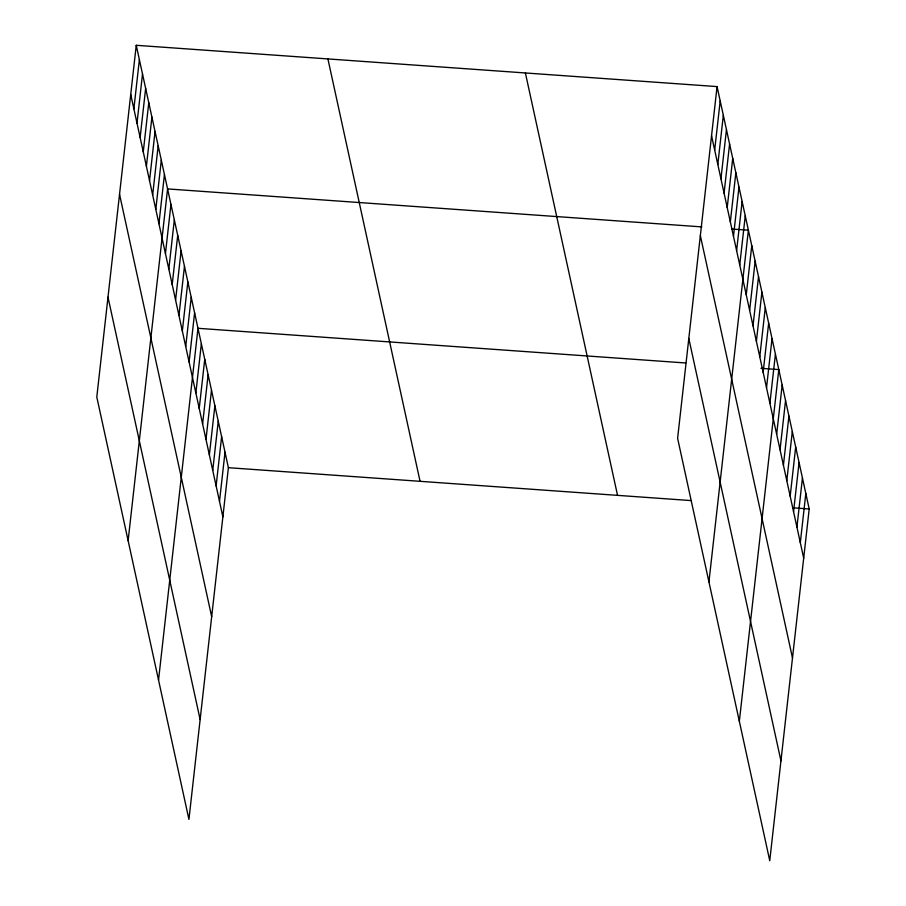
<?xml version="1.0" encoding="UTF-8"?>
<svg xmlns="http://www.w3.org/2000/svg" width="906" height="906" viewBox="0 0 906 906"><rect width="100%" height="100%" fill="white"/><g stroke="black" fill="none" stroke-linecap="round" stroke-linejoin="round"><path stroke-width="1.36" d="M136.251 45.3L96.795 397.021L188.935 819.409L228.391 467.689L136.251 45.3L717.065 86.591L809.205 508.979L769.749 860.7L677.609 438.311L717.065 86.591M133.873 108.822L139.377 59.66M136.999 123.182L142.514 74.02M140.136 137.542L145.651 88.38M143.261 151.902L148.777 102.74M146.398 166.262L151.914 117.112M149.535 180.634L155.051 131.472M152.661 194.994L158.176 145.832M155.798 209.354L161.313 160.192M158.935 223.714L164.439 174.552M128.131 540.633L167.576 188.912L701.844 226.896M165.447 253.555L170.951 204.405M168.822 269.048L174.337 219.886M172.197 284.541L177.712 235.379M175.583 300.022L181.087 250.86M178.958 315.515L184.473 266.353M182.333 330.996L187.848 281.834M185.719 346.488L191.223 297.327M189.094 361.97L194.609 312.819M158.539 680.021L197.984 328.3L685.695 362.978M195.855 392.955L201.359 343.793M199.229 408.436L204.745 359.274M202.604 423.929L208.12 374.767M205.99 439.41L211.494 390.248M209.365 454.903L214.881 405.741M212.74 470.384L218.255 421.222M216.126 485.876L221.63 436.715M219.501 501.358L225.016 452.207M714.675 150.113L720.191 100.951M717.812 164.473L723.328 115.311M720.95 178.833L726.453 129.671M724.075 193.193L729.59 144.031M727.212 207.553L732.728 158.391M730.338 221.913L735.853 172.752M733.475 236.273L738.99 187.112M736.612 250.634L742.127 201.483M739.738 265.005L745.253 215.843M708.934 581.924L748.39 230.203L731.957 229.037M746.25 294.846L751.765 245.685M749.636 310.339L755.151 261.177M753.011 325.82L758.526 276.658M756.385 341.313L761.901 292.151M759.772 356.805L765.287 307.644M763.146 372.287L768.662 323.125M766.521 387.779L772.037 338.618M769.907 403.261L775.423 354.099M739.341 721.312L778.798 369.591L760.995 368.323M776.657 434.234L782.172 385.073M780.043 449.727L785.559 400.565M783.418 465.208L788.933 416.058M786.793 480.701L792.308 431.539M790.179 496.194L795.683 447.032M793.554 511.675L799.069 462.513M796.929 527.167L802.444 478.006M800.315 542.649L805.819 493.487M228.391 467.689L691.459 500.61M792.773 507.813L809.205 508.979M711.55 135.753L803.69 558.141M700.349 235.594L792.49 657.983M688.809 338.47L780.949 760.859M525.389 72.967L617.541 495.356M327.915 58.924L420.056 481.312M130.736 94.462L222.876 516.85M119.535 194.303L211.676 616.692M107.995 297.179L200.135 719.568"/></g></svg>
